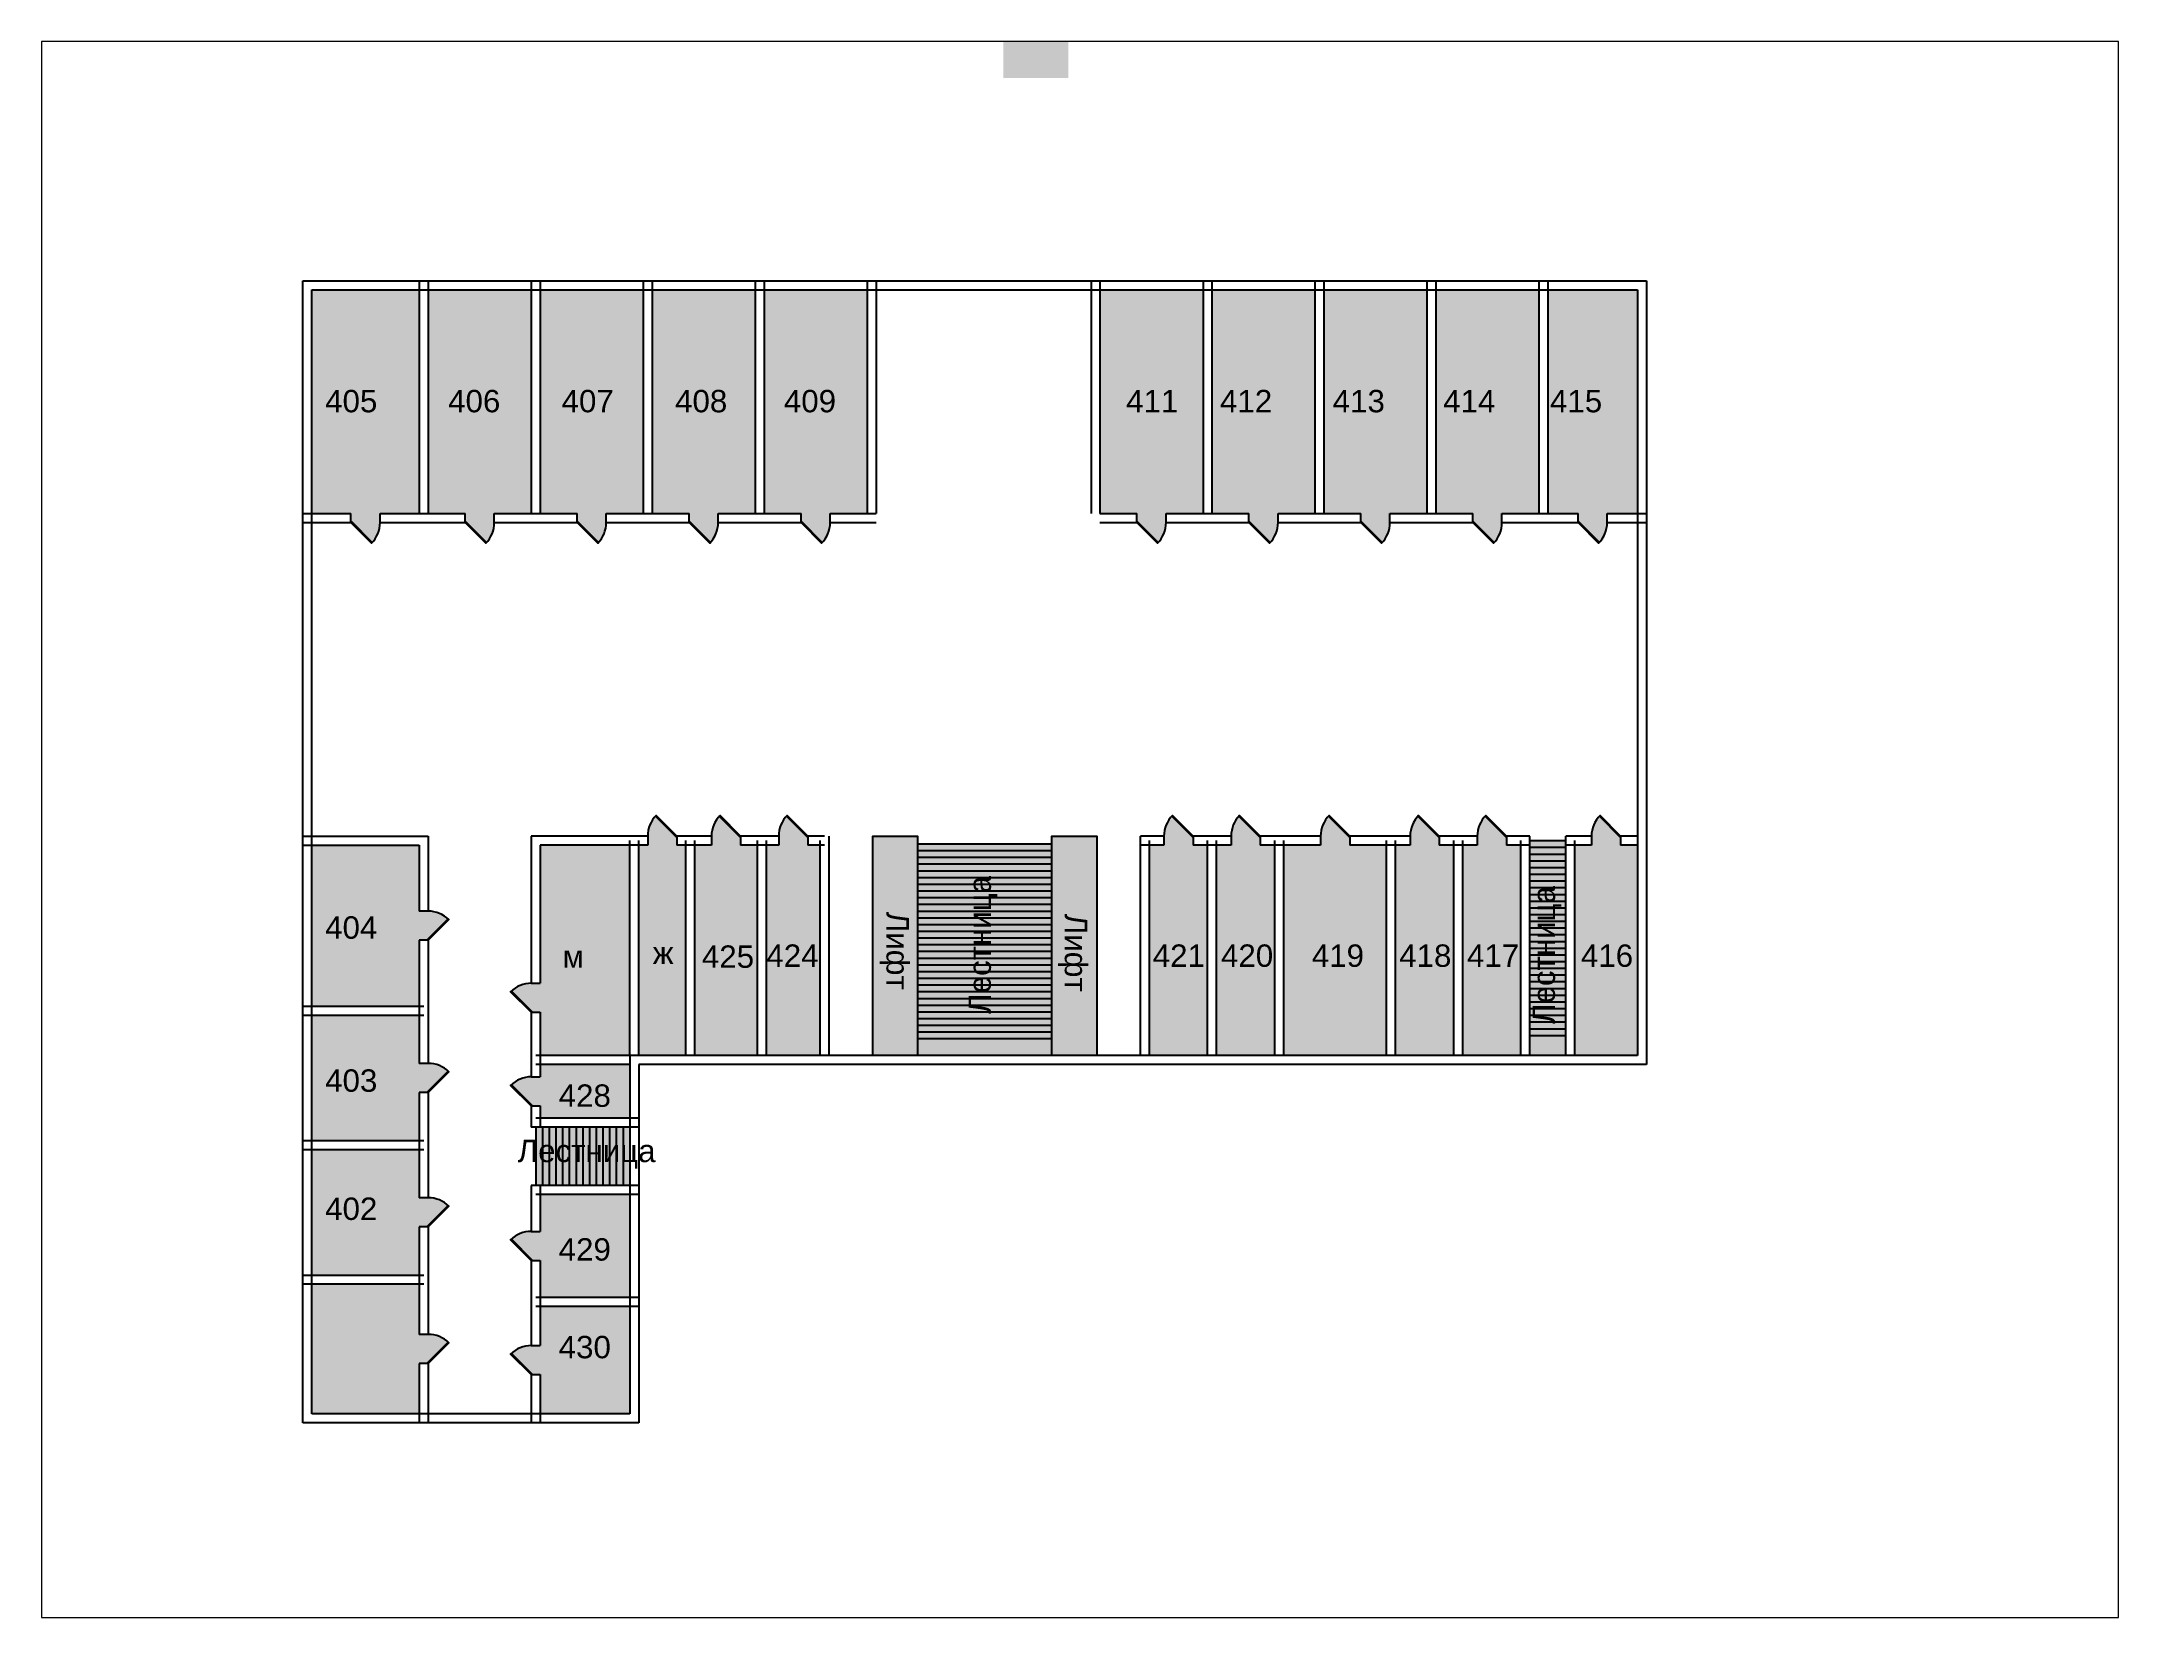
# Paper-space layout 'Лист2' of a CAD drawing. Header units: millimetres. Extents: x 26 to 231, y 20 to 176.
# The model-space entities are those that its viewports show. They can reach past a viewport. Long polylines and large blocks are cut down to what shows.
import ezdxf

# ---------------------------------------------------------------- set-up
doc = ezdxf.new("R2010")
doc.units = ezdxf.units.MM
doc.layers.add('подп', color=7, linetype='Continuous')
doc.layers.add('штрих', color=7, linetype='Continuous')
doc.styles.get("Standard").update_dxf_attribs({"font": 'arial.ttf'})
pattern_1 = [(0, (0, 0), (0, 6.985), [5.08, -1.905]), (90, (0, 0), (-6.985, 4e-16), [5.08, -1.905])]

# ---------------------------------------------------------------- blocks, each defined once
blk = doc.blocks.new('*U2')
for p, q in [((0, 0), (0, 400)), ((1300, 0), (1300, 400))]:
    blk.add_line(p, q)
blk.add_lwpolyline([(0, 0), (919, -919), (950, -888), (31, 31)], close=True)
blk.add_arc((0, 0), 1300, 315, 0)
blk = doc.blocks.new('*U3')
for p, q in [((0, 0), (0, -400)), ((-1300, 0), (-1300, -400))]:
    blk.add_line(p, q)
blk.add_lwpolyline([(0, 0), (-919, 919), (-950, 888), (-31, -31)], close=True)
blk.add_arc((0, 0), 1300, 135, 180)
blk = doc.blocks.new('*U4')
for p, q in [((0, 0), (0, -400)), ((-1300, 0), (-1300, -400))]:
    blk.add_line(p, q)
blk.add_lwpolyline([(0, 0), (-919, 919), (-950, 888), (-31, -31)], close=True)
blk.add_arc((0, 0), 1300, 135, 180)
blk = doc.blocks.new('*U5')
for p, q in [((-1300, 0), (-1300, 400)), ((0, 0), (0, 400))]:
    blk.add_line(p, q)
blk.add_lwpolyline([(0, 0), (-919, -919), (-950, -888), (-31, 31)], close=True)
blk.add_arc((0, 0), 1300, 180, 225)

msp = doc.modelspace()

# ---------------------------------------------------------------- hatches: boundary and pattern name
at = {"layer": 'штрих', "true_color": 0xffff76}
h = msp.add_hatch(color=51, dxfattribs=at)
h.dxf.hatch_style = 1
h.paths.add_polyline_path([(23916, -1945), (19116, -1945), (19116, -11945), (20866, -11945), (20866, -12283), (21815, -13233, 0.190179), (22166, -12345), (22166, -11945), (23916, -11945)])
h.paths.add_polyline_path([(28916, -1945), (24316, -1945), (24316, -11945), (25966, -11945), (25966, -12283), (26915, -13233, 0.190179), (27266, -12345), (27266, -11945), (28916, -11945)])
h.paths.add_polyline_path([(33916, -1945), (29316, -1945), (29316, -11945), (30966, -11945), (30966, -12283), (31915, -13233, 0.190179), (32266, -12345), (32266, -11945), (33916, -11945)])
h.paths.add_polyline_path([(38916, -1945), (34316, -1945), (34316, -11945), (35966, -11945), (35966, -12283), (36915, -13233, 0.190179), (37266, -12345), (37266, -11945), (38916, -11945)])
h.paths.add_polyline_path([(43916, -1945), (39316, -1945), (39316, -11945), (40966, -11945), (40966, -12283), (41915, -13233, 0.190179), (42266, -12345), (42266, -11945), (43916, -11945)])
h.paths.add_polyline_path([(58916, -1945), (54316, -1945), (54316, -11945), (55966, -11945), (55966, -12283), (56915, -13233, 0.190179), (57266, -12345), (57266, -11945), (58916, -11945)])
h.paths.add_polyline_path([(63916, -1945), (59316, -1945), (59316, -11945), (60966, -11945), (60966, -12283), (61915, -13233, 0.190179), (62266, -12345), (62266, -11945), (63916, -11945)])
h.paths.add_polyline_path([(68916, -1945), (64316, -1945), (64316, -11945), (65966, -11945), (65966, -12283), (66915, -13233, 0.190179), (67266, -12345), (67266, -11945), (68916, -11945)])
h.paths.add_polyline_path([(73916, -1945), (69316, -1945), (69316, -11945), (70966, -11945), (70966, -12283), (71915, -13233, 0.190179), (72266, -12345), (72266, -11945), (73916, -11945)])
h.paths.add_polyline_path([(78316, -1945), (74316, -1945), (74316, -11945), (75666, -11945), (75666, -12283), (76615, -13233, 0.190179), (76966, -12345), (76966, -11945), (78316, -11945)])
h.paths.add_polyline_path([(78316, -26745), (77566, -26745), (77566, -26407), (76616, -25457, 0.190179), (76266, -26345), (76266, -26745), (75516, -26745), (75516, -36145), (78316, -36145)])
h.paths.add_polyline_path([(73116, -26745), (72466, -26745), (72466, -26407), (71516, -25457, 0.190179), (71166, -26345), (71166, -26745), (70516, -26745), (70516, -36145), (73116, -36145)])
h.paths.add_polyline_path([(70116, -26745), (69466, -26745), (69466, -26407), (68516, -25457, 0.190179), (68166, -26345), (68166, -26745), (67516, -26745), (67516, -36145), (70116, -36145)])
h.paths.add_polyline_path([(67116, -26745), (65469, -26745), (65469, -26407), (64519, -25457, 0.190179), (64169, -26345), (64169, -26745), (62521, -26745), (62521, -36145), (67116, -36145)])
h.paths.add_polyline_path([(62121, -26745), (61471, -26745), (61471, -26407), (60522, -25457, 0.190179), (60171, -26345), (60171, -26745), (59521, -26745), (59521, -36145), (62121, -36145)])
h.paths.add_polyline_path([(59121, -26745), (58471, -26745), (58471, -26407), (57522, -25457, 0.190179), (57171, -26345), (57171, -26745), (56521, -26745), (56521, -36145), (59121, -36145)])
h.paths.add_polyline_path([(41816, -26745), (41266, -26745), (41266, -26407), (40316, -25457, 0.190179), (39966, -26345), (39966, -26745), (39416, -26745), (39416, -36145), (41816, -36145)])
h.paths.add_polyline_path([(39016, -26745), (38266, -26745), (38266, -26407), (37316, -25457, 0.190179), (36966, -26345), (36966, -26745), (36216, -26745), (36216, -36145), (39016, -36145)])
h.paths.add_polyline_path([(33316, -42345), (29316, -42345), (29316, -43995), (28916, -43995, 0.190179), (28028, -44345), (28978, -45295), (29316, -45295), (29316, -46945), (33316, -46945)])
h.paths.add_polyline_path([(33316, -36545), (29316, -36545), (29316, -37095), (28916, -37095, 0.190179), (28028, -37445), (28978, -38395), (29316, -38395), (29316, -38945), (33316, -38945)])
h.paths.add_polyline_path([(33316, -47345), (29316, -47345), (29316, -49095), (28916, -49095, 0.190179), (28028, -49445), (28978, -50395), (29316, -50395), (29316, -52145), (33316, -52145)])
h.paths.add_polyline_path([(23916, -46345), (19116, -46345), (19116, -52145), (23916, -52145), (23916, -49895), (24254, -49895), (25204, -48945, 0.190179), (24316, -48595), (23916, -48595)])
h.paths.add_polyline_path([(25204, -42845, 0.190179), (24316, -42495), (23916, -42495), (23916, -40345), (19116, -40345), (19116, -45945), (23916, -45945), (23916, -43795), (24254, -43795)])
h.paths.add_polyline_path([(23916, -34345), (19116, -34345), (19116, -39945), (23916, -39945), (23916, -37795), (24254, -37795), (25204, -36845, 0.190179), (24316, -36495), (23916, -36495)])
h.paths.add_polyline_path([(23916, -30995), (24254, -30995), (25204, -30045, 0.190179), (24316, -29695), (23916, -29695), (23916, -26745), (19116, -26745), (19116, -33945), (23916, -33945)])
at = {"layer": 'штрих', "true_color": 0x5ea647}
h = msp.add_hatch(color=85, dxfattribs=at)
h.dxf.hatch_style = 1
h.paths.add_polyline_path([(33316, -26745), (29316, -26745), (29316, -32914), (28916, -32914, 0.190179), (28028, -33264), (28978, -34214), (29316, -34214), (29316, -36145), (33316, -36145)])
h.paths.add_polyline_path([(35816, -26745), (35416, -26745), (35416, -26345), (35385, -26376), (34466, -25457, 0.190179), (34116, -26345), (34116, -26745), (33716, -26745), (33716, -36145), (35816, -36145)])
h = msp.add_hatch(dxfattribs=at)
h.set_pattern_fill('ANGLE', color=85)
h.set_pattern_definition(pattern_1)
h.paths.add_polyline_path([(29416, -39345), (29316, -39345), (29116, -39345), (29116, -41945), (29316, -41945), (29416, -41945)])
h.paths.add_polyline_path([(29716, -39345), (29416, -39345), (29416, -41945), (29716, -41945)])
h.paths.add_polyline_path([(30016, -39345), (29716, -39345), (29716, -41945), (30016, -41945)])
h.paths.add_polyline_path([(30316, -39345), (30016, -39345), (30016, -41945), (30316, -41945)])
h.paths.add_polyline_path([(30616, -39345), (30316, -39345), (30316, -41945), (30616, -41945)])
h.paths.add_polyline_path([(30916, -39345), (30616, -39345), (30616, -41945), (30916, -41945)])
h.paths.add_polyline_path([(31216, -39345), (30916, -39345), (30916, -41945), (31216, -41945)])
h.paths.add_polyline_path([(31516, -39345), (31216, -39345), (31216, -41945), (31516, -41945)])
h.paths.add_polyline_path([(31816, -39345), (31516, -39345), (31516, -41945), (31816, -41945)])
h.paths.add_polyline_path([(32116, -39345), (31816, -39345), (31816, -41945), (32116, -41945)])
h.paths.add_polyline_path([(32416, -39345), (32116, -39345), (32116, -41945), (32416, -41945)])
h.paths.add_polyline_path([(32716, -39345), (32416, -39345), (32416, -41945), (32716, -41945)])
h.paths.add_polyline_path([(33016, -39345), (32716, -39345), (32716, -41945), (33016, -41945)])
h.paths.add_polyline_path([(33316, -39345), (33016, -39345), (33016, -41945), (33316, -41945)])
h.paths.add_polyline_path([(52169, -35090), (46169, -35090), (46169, -35390), (52169, -35390)])
h.paths.add_polyline_path([(52169, -34790), (46169, -34790), (46169, -35090), (52169, -35090)])
h.paths.add_polyline_path([(52169, -34490), (46169, -34490), (46169, -34790), (52169, -34790)])
h.paths.add_polyline_path([(52169, -34190), (46169, -34190), (46169, -34490), (52169, -34490)])
h.paths.add_polyline_path([(52169, -33890), (46169, -33890), (46169, -34190), (52169, -34190)])
h.paths.add_polyline_path([(52169, -33590), (46169, -33590), (46169, -33890), (52169, -33890)])
h.paths.add_polyline_path([(52169, -33290), (46169, -33290), (46169, -33590), (52169, -33590)])
h.paths.add_polyline_path([(52169, -32990), (46169, -32990), (46169, -33290), (52169, -33290)])
h.paths.add_polyline_path([(52169, -32690), (46169, -32690), (46169, -32990), (52169, -32990)])
h.paths.add_polyline_path([(52169, -32390), (46169, -32390), (46169, -32690), (52169, -32690)])
h.paths.add_polyline_path([(52169, -32090), (46169, -32090), (46169, -32390), (52169, -32390)])
h.paths.add_polyline_path([(52169, -31790), (46169, -31790), (46169, -32090), (52169, -32090)])
h.paths.add_polyline_path([(52169, -31490), (46169, -31490), (46169, -31790), (52169, -31790)])
h.paths.add_polyline_path([(52169, -31190), (46169, -31190), (46169, -31490), (52169, -31490)])
h.paths.add_polyline_path([(52169, -35390), (46169, -35390), (46169, -36145), (52169, -36145)])
h.paths.add_polyline_path([(52169, -30590), (46169, -30590), (46169, -30890), (52169, -30890)])
h.paths.add_polyline_path([(52169, -30290), (46169, -30290), (46169, -30590), (52169, -30590)])
h.paths.add_polyline_path([(52169, -30890), (46169, -30890), (46169, -31190), (52169, -31190)])
h.paths.add_polyline_path([(52169, -29990), (46169, -29990), (46169, -30290), (52169, -30290)])
h.paths.add_polyline_path([(52169, -29690), (46169, -29690), (46169, -29990), (52169, -29990)])
h.paths.add_polyline_path([(52169, -29390), (46169, -29390), (46169, -29690), (52169, -29690)])
h.paths.add_polyline_path([(52169, -29090), (46169, -29090), (46169, -29390), (52169, -29390)])
h.paths.add_polyline_path([(52169, -28790), (46169, -28790), (46169, -29090), (52169, -29090)])
h.paths.add_polyline_path([(52169, -28490), (46169, -28490), (46169, -28790), (52169, -28790)])
h.paths.add_polyline_path([(52169, -28190), (46169, -28190), (46169, -28490), (52169, -28490)])
h.paths.add_polyline_path([(52169, -27890), (46169, -27890), (46169, -28190), (52169, -28190)])
h.paths.add_polyline_path([(52169, -27590), (46169, -27590), (46169, -27890), (52169, -27890)])
h.paths.add_polyline_path([(52169, -27290), (46169, -27290), (46169, -27590), (52169, -27590)])
h.paths.add_polyline_path([(52169, -26990), (46169, -26990), (46169, -27290), (52169, -27290)])
h.paths.add_polyline_path([(52169, -26690), (46169, -26690), (46169, -26990), (52169, -26990)])
h.paths.add_polyline_path([(46169, -27290), (46169, -26990), (46169, -26690), (46169, -26345), (44169, -26345), (44169, -36145), (46169, -36145), (46169, -35390), (46169, -35090), (46169, -34790), (46169, -34490), (46169, -34190), (46169, -33890), (46169, -33590), (46169, -33290), (46169, -32990), (46169, -32690), (46169, -32390), (46169, -32090), (46169, -31790), (46169, -31490), (46169, -31190), (46169, -30890), (46169, -30590), (46169, -30290), (46169, -29990), (46169, -29690), (46169, -29390), (46169, -29090), (46169, -28790), (46169, -28490), (46169, -28190), (46169, -27890), (46169, -27590)])
h.paths.add_polyline_path([(54169, -26345), (52169, -26345), (52169, -36145), (54169, -36145)])
h = msp.add_hatch(dxfattribs=at)
h.set_pattern_fill('ANGLE', color=85)
h.set_pattern_definition(pattern_1)
h.paths.add_polyline_path([(75116, -35245), (73516, -35245), (73516, -36145), (75116, -36145)])
h.paths.add_polyline_path([(75116, -34945), (73516, -34945), (73516, -35245), (75116, -35245)])
h.paths.add_polyline_path([(75116, -34645), (73516, -34645), (73516, -34945), (75116, -34945)])
h.paths.add_polyline_path([(75116, -34345), (73516, -34345), (73516, -34645), (75116, -34645)])
h.paths.add_polyline_path([(75116, -34045), (73516, -34045), (73516, -34345), (75116, -34345)])
h.paths.add_polyline_path([(75116, -33745), (73516, -33745), (73516, -34045), (75116, -34045)])
h.paths.add_polyline_path([(75116, -33445), (73516, -33445), (73516, -33745), (75116, -33745)])
h.paths.add_polyline_path([(75116, -33145), (73516, -33145), (73516, -33445), (75116, -33445)])
h.paths.add_polyline_path([(75116, -32845), (73516, -32845), (73516, -33145), (75116, -33145)])
h.paths.add_polyline_path([(75116, -32245), (73516, -32245), (73516, -32545), (75116, -32545)])
h.paths.add_polyline_path([(75116, -32545), (73516, -32545), (73516, -32845), (75116, -32845)])
h.paths.add_polyline_path([(75116, -31945), (73516, -31945), (73516, -32245), (75116, -32245)])
h.paths.add_polyline_path([(75116, -31645), (73516, -31645), (73516, -31945), (75116, -31945)])
h.paths.add_polyline_path([(75116, -31345), (73516, -31345), (73516, -31645), (75116, -31645)])
h.paths.add_polyline_path([(75116, -31045), (73516, -31045), (73516, -31345), (75116, -31345)])
h.paths.add_polyline_path([(75116, -30745), (73516, -30745), (73516, -31045), (75116, -31045)])
h.paths.add_polyline_path([(75116, -30445), (73516, -30445), (73516, -30745), (75116, -30745)])
h.paths.add_polyline_path([(75116, -30145), (73516, -30145), (73516, -30445), (75116, -30445)])
h.paths.add_polyline_path([(75116, -29545), (73516, -29545), (73516, -29845), (75116, -29845)])
h.paths.add_polyline_path([(75116, -29845), (73516, -29845), (73516, -30145), (75116, -30145)])
h.paths.add_polyline_path([(75116, -29245), (73516, -29245), (73516, -29545), (75116, -29545)])
h.paths.add_polyline_path([(75116, -28945), (73516, -28945), (73516, -29245), (75116, -29245)])
h.paths.add_polyline_path([(75116, -28645), (73516, -28645), (73516, -28945), (75116, -28945)])
h.paths.add_polyline_path([(75116, -28345), (73516, -28345), (73516, -28645), (75116, -28645)])
h.paths.add_polyline_path([(75116, -28045), (73516, -28045), (73516, -28345), (75116, -28345)])
h.paths.add_polyline_path([(75116, -27745), (73516, -27745), (73516, -28045), (75116, -28045)])
h.paths.add_polyline_path([(75116, -27445), (73516, -27445), (73516, -27745), (75116, -27745)])
h.paths.add_polyline_path([(75116, -27145), (73516, -27145), (73516, -27445), (75116, -27445)])
h.paths.add_polyline_path([(75116, -26845), (73516, -26845), (73516, -27145), (75116, -27145)])
h.paths.add_polyline_path([(75116, -26545), (73516, -26545), (73516, -26745), (73516, -26845), (75116, -26845), (75116, -26745)])

# ---------------------------------------------------------------- linework, layer by layer
for p, q in [((18716, -52545), (18716, -1545)), ((18716, -1545), (78716, -1545)), ((23916, -1545), (23916, -11945)), ((24316, -1545), (24316, -11945)), ((28916, -1545), (28916, -11945)), ((29316, -1545), (29316, -11945)), ((33916, -1545), (33916, -11945)), ((34316, -1545), (34316, -11945)), ((38916, -1545), (38916, -11945)), ((39316, -1545), (39316, -11945)), ((43916, -1545), (43916, -11945)), ((44316, -1545), (44316, -11945)), ((53916, -1545), (53916, -11945)), ((54316, -1545), (54316, -11945)), ((58916, -1545), (58916, -11945)), ((59316, -1545), (59316, -11945)), ((63916, -1545), (63916, -11945)), ((64316, -1545), (64316, -11945)), ((68916, -1545), (68916, -11945)), ((69316, -1545), (69316, -11945)), ((73916, -1545), (73916, -11945)), ((74316, -1545), (74316, -11945)), ((78716, -1545), (78716, -36545)), ((19116, -52145), (19116, -1945)), ((19116, -1945), (78316, -1945)), ((78316, -1945), (78316, -36145)), ((18716, -11945), (20866, -11945)), ((22166, -11945), (25966, -11945)), ((27266, -11945), (30966, -11945)), ((32266, -11945), (35966, -11945)), ((37266, -11945), (40966, -11945)), ((42266, -11945), (44316, -11945)), ((54316, -11945), (55966, -11945)), ((57266, -11945), (60966, -11945)), ((62266, -11945), (65966, -11945)), ((67266, -11945), (70966, -11945)), ((72266, -11945), (75666, -11945)), ((76966, -11945), (78716, -11945)), ((18716, -12345), (20866, -12345)), ((22166, -12345), (25966, -12345)), ((27266, -12345), (30966, -12345)), ((32266, -12345), (35966, -12345)), ((37266, -12345), (40966, -12345)), ((42266, -12345), (44316, -12345)), ((54316, -12345), (55966, -12345)), ((57266, -12345), (60966, -12345)), ((62266, -12345), (65966, -12345)), ((67266, -12345), (70966, -12345)), ((72266, -12345), (75666, -12345)), ((76966, -12345), (78716, -12345)), ((18716, -26345), (24316, -26345)), ((18716, -26745), (23916, -26745)), ((23916, -26745), (23916, -29695)), ((24316, -26345), (24316, -29695)), ((34116, -26345), (28916, -26345)), ((28916, -26345), (28916, -32914)), ((34116, -26745), (29316, -26745)), ((29316, -26745), (29316, -32914)), ((33316, -36145), (33316, -26545)), ((33716, -36145), (33716, -26545)), ((36966, -26345), (35416, -26345)), ((36966, -26745), (35416, -26745)), ((35816, -36145), (35816, -26545)), ((36216, -36145), (36216, -26545)), ((39966, -26345), (38266, -26345)), ((39966, -26745), (38266, -26745)), ((39016, -36145), (39016, -26545)), ((39416, -36145), (39416, -26545)), ((42016, -26345), (41266, -26345)), ((42016, -26745), (41266, -26745)), ((41816, -36145), (41816, -26545)), ((42216, -26745), (42216, -26345)), ((42216, -36145), (42216, -26545)), ((46169, -26690), (52169, -26690)), ((56121, -26745), (56121, -26345)), ((57171, -26345), (56121, -26345)), ((56121, -36145), (56121, -26545)), ((57171, -26745), (56121, -26745)), ((56521, -36145), (56521, -26545)), ((60171, -26345), (58471, -26345)), ((60171, -26745), (58471, -26745)), ((59121, -36145), (59121, -26545)), ((59521, -36145), (59521, -26545)), ((64169, -26345), (61471, -26345)), ((64169, -26745), (61471, -26745)), ((62121, -36145), (62121, -26545)), ((62521, -36145), (62521, -26545)), ((68166, -26345), (65469, -26345)), ((68166, -26745), (65469, -26745)), ((67116, -36145), (67116, -26545)), ((67516, -36145), (67516, -26545)), ((71166, -26345), (69466, -26345)), ((71166, -26745), (69466, -26745)), ((70116, -36145), (70116, -26545)), ((70516, -36145), (70516, -26545)), ((73516, -26345), (72466, -26345)), ((73516, -26745), (72466, -26745)), ((73116, -36145), (73116, -26545)), ((73516, -26745), (73516, -26345)), ((73516, -36145), (73516, -26545)), ((73516, -26545), (75116, -26545)), ((73516, -26845), (75116, -26845)), ((75116, -26745), (75116, -26345)), ((76266, -26345), (75116, -26345)), ((75116, -36145), (75116, -26545)), ((76266, -26745), (75116, -26745)), ((75516, -36145), (75516, -26545)), ((78316, -26345), (77566, -26345)), ((78316, -26745), (77566, -26745)), ((46169, -26990), (52169, -26990)), ((46169, -27290), (52169, -27290)), ((46169, -27590), (52169, -27590)), ((73516, -27145), (75116, -27145)), ((73516, -27445), (75116, -27445)), ((73516, -27745), (75116, -27745)), ((46169, -27890), (52169, -27890)), ((46169, -28190), (52169, -28190)), ((46169, -28490), (52169, -28490)), ((73516, -28045), (75116, -28045)), ((73516, -28345), (75116, -28345)), ((73516, -28645), (75116, -28645)), ((46169, -28790), (52169, -28790)), ((46169, -29090), (52169, -29090)), ((46169, -29390), (52169, -29390)), ((73516, -28945), (75116, -28945)), ((73516, -29245), (75116, -29245)), ((73516, -29545), (75116, -29545)), ((46169, -29690), (52169, -29690)), ((46169, -29990), (52169, -29990)), ((46169, -30290), (52169, -30290)), ((46169, -30590), (52169, -30590)), ((73516, -29845), (75116, -29845)), ((73516, -30145), (75116, -30145)), ((73516, -30445), (75116, -30445)), ((23916, -30995), (23916, -36495)), ((24316, -30995), (24316, -36495)), ((46169, -30890), (52169, -30890)), ((46169, -31190), (52169, -31190)), ((46169, -31490), (52169, -31490)), ((73516, -30745), (75116, -30745)), ((73516, -31045), (75116, -31045)), ((73516, -31345), (75116, -31345)), ((46169, -31790), (52169, -31790)), ((46169, -32090), (52169, -32090)), ((46169, -32390), (52169, -32390)), ((73516, -31645), (75116, -31645)), ((73516, -31945), (75116, -31945)), ((73516, -32245), (75116, -32245)), ((46169, -32690), (52169, -32690)), ((46169, -32990), (52169, -32990)), ((46169, -33290), (52169, -33290)), ((73516, -32545), (75116, -32545)), ((73516, -32845), (75116, -32845)), ((73516, -33145), (75116, -33145)), ((18716, -33945), (24116, -33945)), ((28916, -34214), (28916, -37095)), ((29316, -34214), (29316, -37095)), ((46169, -33590), (52169, -33590)), ((46169, -33890), (52169, -33890)), ((46169, -34190), (52169, -34190)), ((73516, -33445), (75116, -33445)), ((73516, -33745), (75116, -33745)), ((73516, -34045), (75116, -34045)), ((18716, -34345), (24116, -34345)), ((46169, -34490), (52169, -34490)), ((46169, -34790), (52169, -34790)), ((46169, -35090), (52169, -35090)), ((73516, -34345), (75116, -34345)), ((73516, -34645), (75116, -34645)), ((73516, -34945), (75116, -34945)), ((73516, -35245), (75116, -35245)), ((33316, -36145), (29116, -36145)), ((78316, -36145), (33316, -36145)), ((33316, -36145), (33316, -52145)), ((46169, -35390), (52169, -35390)), ((33316, -36545), (29116, -36545)), ((78716, -36545), (33716, -36545)), ((33716, -36545), (33716, -52545)), ((23916, -37795), (23916, -42495)), ((24316, -37795), (24316, -42495)), ((28916, -38395), (28916, -39345)), ((33716, -38945), (29116, -38945)), ((29316, -38395), (29316, -39345)), ((29316, -39345), (28916, -39345)), ((33716, -39345), (29116, -39345)), ((29116, -39345), (29116, -41945)), ((29416, -39345), (29416, -41945)), ((29716, -39345), (29716, -41945)), ((30016, -39345), (30016, -41945)), ((30316, -39345), (30316, -41945)), ((30616, -39345), (30616, -41945)), ((30916, -39345), (30916, -41945)), ((31216, -39345), (31216, -41945)), ((31516, -39345), (31516, -41945)), ((31816, -39345), (31816, -41945)), ((32116, -39345), (32116, -41945)), ((32416, -39345), (32416, -41945)), ((32716, -39345), (32716, -41945)), ((33016, -39345), (33016, -41945)), ((18716, -39945), (24116, -39945)), ((18716, -40345), (24116, -40345)), ((28916, -41945), (28916, -43995)), ((29316, -41945), (28916, -41945)), ((33716, -41945), (29116, -41945)), ((33716, -42345), (29116, -42345)), ((29316, -41945), (29316, -43995)), ((23916, -43795), (23916, -48595)), ((24316, -43795), (24316, -48595)), ((28916, -45295), (28916, -49095)), ((29316, -45295), (29316, -49095)), ((18716, -45945), (24116, -45945)), ((18716, -46345), (24116, -46345)), ((33716, -46945), (29116, -46945)), ((33716, -47345), (29116, -47345)), ((23916, -49895), (23916, -52545)), ((24316, -49895), (24316, -52545)), ((28916, -50395), (28916, -52545)), ((29316, -50395), (29316, -52545)), ((33716, -52545), (18716, -52545)), ((33316, -52145), (19116, -52145))]:
    msp.add_line(p, q)
for points in [[(44169, -36145), (44169, -26345), (46169, -26345), (46169, -36145)], [(52169, -36145), (52169, -26345), (54169, -26345), (54169, -36145)]]:
    msp.add_lwpolyline(points)

# ---------------------------------------------------------------- block references
for name, p in [('*U2', (20866, -12345)), ('*U2', (25966, -12345)), ('*U2', (30966, -12345)), ('*U2', (35966, -12345)), ('*U2', (40966, -12345)), ('*U2', (55966, -12345)), ('*U2', (60966, -12345)), ('*U2', (65966, -12345)), ('*U2', (70966, -12345)), ('*U2', (75666, -12345)), ('*U3', (35416, -26345)), ('*U3', (38266, -26345)), ('*U3', (41266, -26345)), ('*U3', (58471, -26345)), ('*U3', (61471, -26345)), ('*U3', (65469, -26345)), ('*U3', (69466, -26345)), ('*U3', (72466, -26345)), ('*U3', (77566, -26345))]:
    msp.add_blockref(name, p)
at = {"rotation": 270}
for name, p in [('*U4', (24316, -30995)), ('*U5', (28916, -34214)), ('*U4', (24316, -37795)), ('*U5', (28916, -38395)), ('*U4', (24316, -43795)), ('*U5', (28916, -45295)), ('*U4', (24316, -49895)), ('*U5', (28916, -50395))]:
    msp.add_blockref(name, p, dxfattribs=at)

# ---------------------------------------------------------------- texts
at = {"insert": (20170, -5631), "char_height": 2.5, "attachment_point": 1}
msp.add_mtext_dynamic_manual_height_columns('405', width=3119.1, gutter_width=12.5, heights=[0], dxfattribs=at)
at = {"layer": 'подп'}
for s, p in [('405', (19712, -7419)), ('406', (25205, -7419)), ('407', (30272, -7419)), ('408', (35340, -7419)), ('409', (40199, -7419)), ('411', (55482, -7419)), ('412', (59675, -7419)), ('413', (64707, -7419)), ('414', (69643, -7419)), ('415', (74413, -7419)), ('404', (19712, -30927)), ('м', (30309, -32227)), ('ж', (34340, -32059)), ('425', (36537, -32227)), ('424', (39416, -32183)), ('421', (56671, -32183)), ('420', (59720, -32183)), ('419', (63775, -32183)), ('418', (67679, -32183)), ('417', (70706, -32183)), ('416', (75794, -32183)), ('403', (19712, -37761)), ('428', (30142, -38434)), ('Лестница', (28308, -40903)), ('402', (19712, -43486)), ('429', (30142, -45301)), ('430', (30142, -49663))]:
    msp.add_text(s, height=1000, dxfattribs=at).set_placement(p)
for s, rotation, p in [('Лестница', 90, (49444, -34283)), ('Лестница', 90, (74635, -34738)), ('Лифт', 270, (44779, -29721)), ('Лифт', 270, (52743, -29810))]:
    msp.add_text(s, height=1000, rotation=rotation, dxfattribs=at).set_placement(p)
at = {"layer": 'штрих', "insert": (37878, 32504), "char_height": 25000, "attachment_point": 1}
msp.add_mtext_dynamic_manual_height_columns('4', width=1029.3, gutter_width=12.5, heights=[0], dxfattribs=at)

psp = doc.layouts.new('Лист2')

# ---------------------------------------------------------------- viewports
at = {"layer": 'штрих', "view_target_point": (66135.92, -27036.75)}
psp.add_viewport(center=(128.5, 97.5), size=(205.6, 156), view_center_point=(-12713, 987), view_height=70375.4944, dxfattribs=at)

doc.saveas('drawing.dxf')
